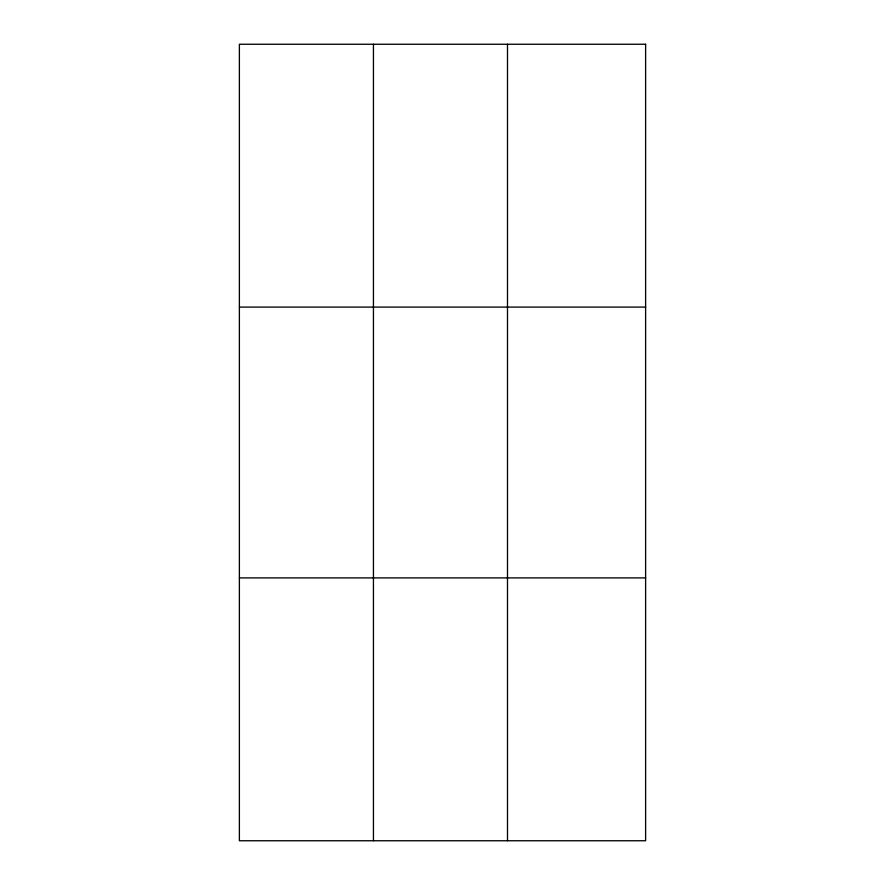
<?xml version="1.0" encoding="UTF-8"?>
<svg xmlns="http://www.w3.org/2000/svg" width="885" height="885" viewBox="0 0 885 885"><rect width="100%" height="100%" fill="white"/><g stroke="black" fill="none" stroke-linecap="round" stroke-linejoin="round"><path stroke-width="1.33" d="M373.437 840.75L373.437 44.25M507.492 840.75L507.492 44.25M239.381 307.095L645.619 307.095M239.381 577.905L645.619 577.905M645.619 44.25L645.619 840.75L239.381 840.75L239.381 44.25L645.619 44.25"/></g></svg>
